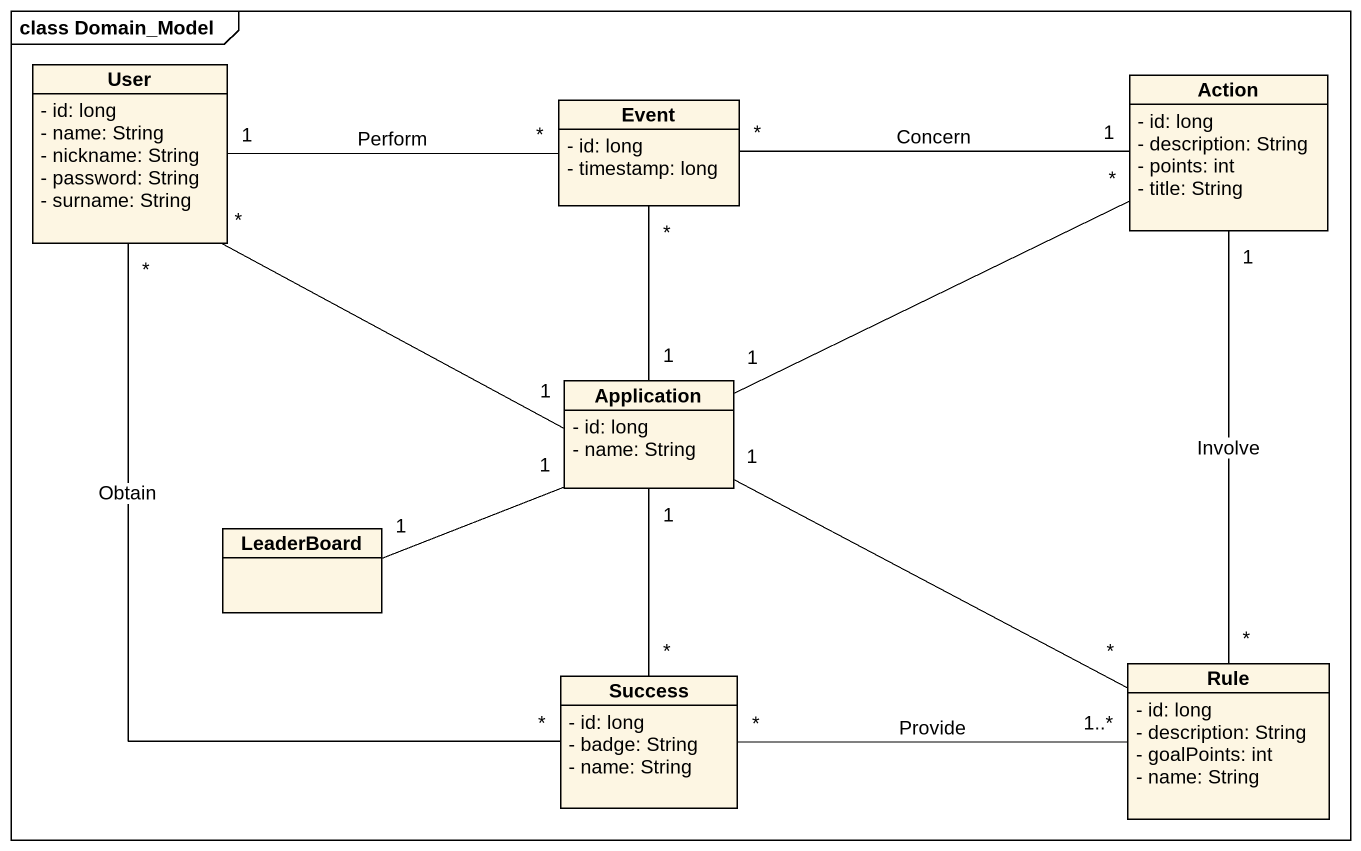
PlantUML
@startuml
mainframe class Domain_Model
hide circle
hide empty members
skinparam classAttributeIconSize 0
class User {
  - id: long
  - name: String
  - nickname: String
  - password: String
  - surname: String
}
class "Action" as Action_ {
  - id: long
  - description: String
  - points: int
  - title: String
}
class Event {
  - id: long
  - timestamp: long
}
class Application {
  - id: long
  - name: String
}
class LeaderBoard
class Success {
  - id: long
  - badge: String
  - name: String
}
class Rule {
  - id: long
  - description: String
  - goalPoints: int
  - name: String
}
User "1" -right- "*" Event : Perform
User "*" -- "*" Success : Obtain
Event "*" -right- "1" Action_ : Concern
Event "*" -- "1" Application
Application "1" -left- "*" User
Application "1" -right- "*" Action_
Application "1" -- "*" Success
Application "1" -right- "*" Rule
LeaderBoard "1" -right- "1" Application
Success "*" -right- "1..*" Rule : Provide
Rule "*" -up- "1" Action_ : Involve
@enduml
